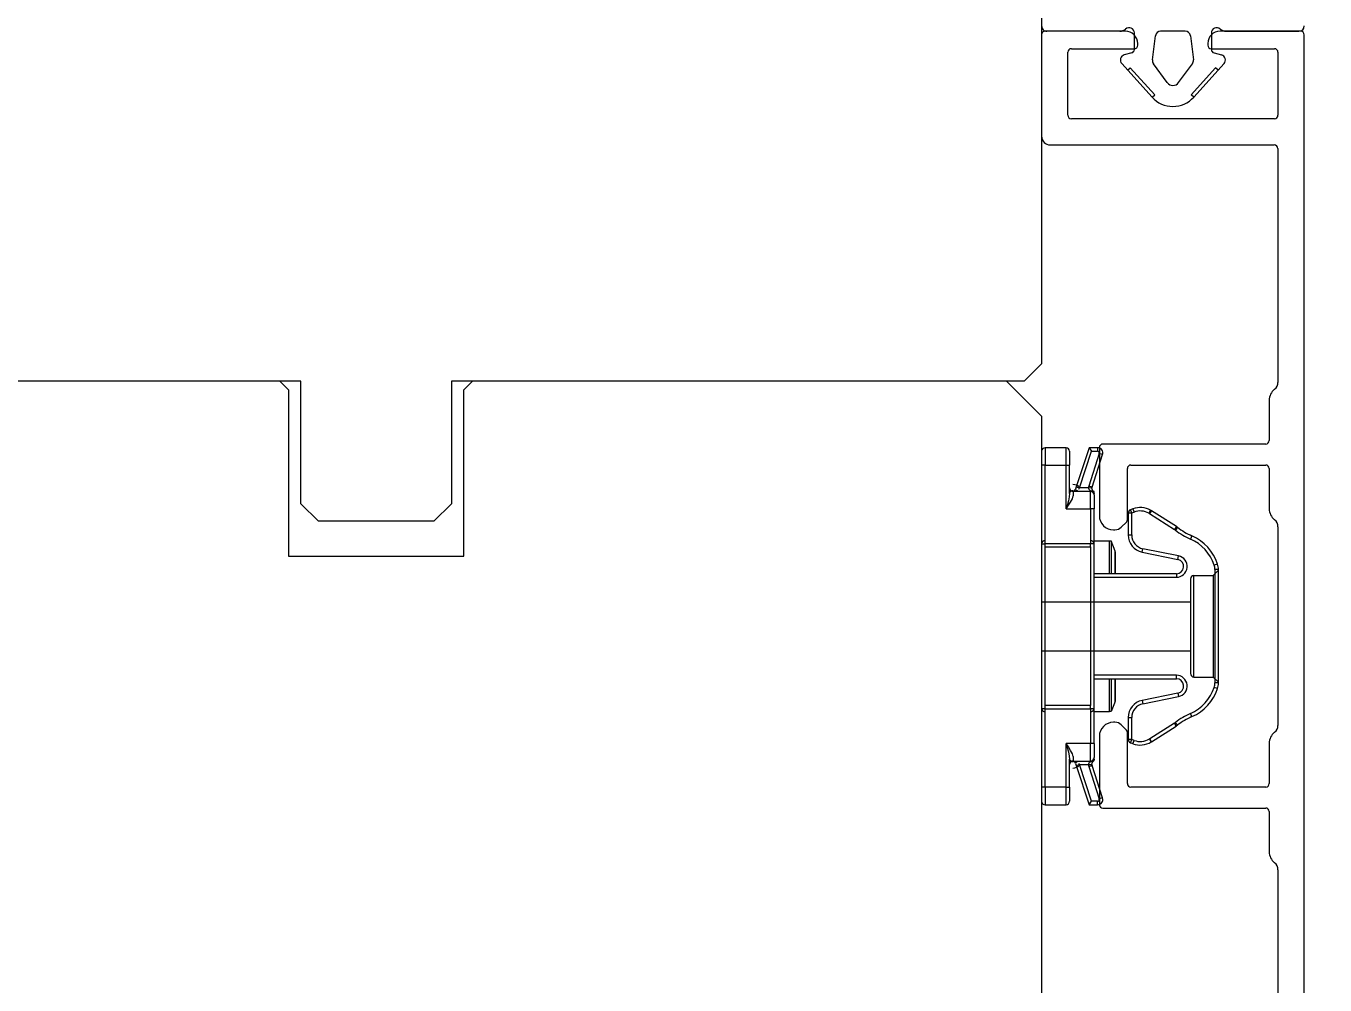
# Model space of a CAD drawing. Header units: centimetres. Extents: x 0.3 to 84.3, y 0.3 to 59.7.
# Drawn here: x 39.156 to 39.3044, y 16.3267 to 16.4363 of the extents above; entities that cross this region are included whole.
import ezdxf

# ---------------------------------------------------------------- set-up
doc = ezdxf.new("R2010")
doc.units = ezdxf.units.CM
doc.linetypes.add('AUSGEZOGEN', pattern=[0])
doc.linetypes.add('PUNKT', pattern=[6.35, 0, -6.35])
doc.layers.add('Fenster', color=7, linetype='AUSGEZOGEN', lineweight=35)
doc.layers.add('Wand Beton bewehrt', color=7, linetype='AUSGEZOGEN', lineweight=35)

msp = doc.modelspace()

# ---------------------------------------------------------------- linework, layer by layer
at = {"layer": 'Fenster', "color": 7, "linetype": 'AUSGEZOGEN', "lineweight": 25}
for p, q in [((39.27199861954462, 16.50973687269771), (39.27199881435789, 16.39773687520129)), ((39.28158104442785, 16.43573685447168), (39.27239874824764, 16.43573683842265)), ((39.28094044781409, 16.43573688558682), (39.27259874820491, 16.43573687107719)), ((39.28259875194362, 16.4336438193132), (39.28259874864935, 16.43553688847565)), ((39.28839874816769, 16.4357368985598), (39.28559874824018, 16.43573689368941)), ((39.29139874845424, 16.43553690378249), (39.29139875174707, 16.43364383461999)), ((39.30159874824556, 16.43573688933652), (39.29238104419827, 16.43573687330377)), ((39.29305704859376, 16.43573690666245), (39.30139874820453, 16.43573692117206)), ((39.27199874895569, 16.43533683773581), (39.27199876913198, 16.42373683811984)), ((39.28298104719139, 16.4341368569892), (39.2829810468435, 16.43433685693817)), ((39.28466437218884, 16.43245026858103), (39.28500322147893, 16.43521001427139)), ((39.28899427676181, 16.43521002121348), (39.2893331356527, 16.43245027670069)), ((39.29098104666464, 16.43433687089996), (39.2909810470125, 16.43413687090442)), ((39.30199908428952, 16.24253689405577), (39.30199874893234, 16.4353368900413)), ((39.27499876489201, 16.42613684328422), (39.27499875236776, 16.43333684312247)), ((39.27539875166303, 16.43373684380931), (39.2825810478961, 16.43373685630231)), ((39.28230228024047, 16.43325744847562), (39.28144346161483, 16.43302732711737)), ((39.2913810476993, 16.43373687160907), (39.2985987517244, 16.43373688416073)), ((39.29169522479446, 16.43325746481378), (39.29255404422063, 16.43302734644317)), ((39.29899875241119, 16.43333688486542), (39.29899876493453, 16.42613688502633)), ((39.28115290847597, 16.43204624766986), (39.28462091455458, 16.42819543365972)), ((39.28182211553397, 16.43130317171899), (39.28211934591434, 16.43157085454218)), ((39.28211934591434, 16.43157085454218), (39.28491814493496, 16.42846311648296)), ((39.28635287222611, 16.42986484533872), (39.28477548596516, 16.43202310983257)), ((39.28764464461113, 16.42986484758576), (39.28922202336244, 16.43202311756573)), ((39.29187816498793, 16.43157087151672), (39.28907937677856, 16.42846312372094)), ((39.29284460077248, 16.43204626800644), (39.28937660809014, 16.42819544193176)), ((39.29217539629951, 16.43130318972749), (39.29187816498793, 16.43157087151672)), ((39.28462091455458, 16.42819543365972), (39.28491814493496, 16.42846311648296)), ((39.28937660809014, 16.42819544193176), (39.28907937677856, 16.42846312372094)), ((39.29859876563921, 16.42573688433954), (39.27539876557883, 16.42573684398895)), ((39.27299877084899, 16.42273683988156), (39.29858106692782, 16.42273688437831)), ((39.2989810676146, 16.42233688508272), (39.2989988180093, 16.39561150881482)), ((39.27199881435789, 16.39773687520129), (39.26999881788143, 16.39573687176717)), ((39.1873988197278, 16.39573672809238), (39.13799882083205, 16.39573664216582)), ((39.18499881978145, 16.39573672391421), (39.18599882149849, 16.39473672565787)), ((39.18739884407944, 16.38173672840535), (39.1873988197278, 16.39573672809238)), ((39.26999881788143, 16.39573687176717), (39.20459881934332, 16.39573675801011)), ((39.20459881934332, 16.39573675801011), (39.20459884369498, 16.3817367583231)), ((39.20599882105142, 16.39473676046764), (39.20699881928969, 16.39573676218469)), ((39.26799881792508, 16.39573686828835), (39.27199882479328, 16.39173687533539)), ((39.18599882149849, 16.39473672565787), (39.18599885454717, 16.37573672610429)), ((39.20599885410011, 16.37573676089237), (39.20599882105142, 16.39473676046764)), ((39.29799882160591, 16.39356211696332), (39.29799882962856, 16.38896211706615)), ((39.27199882479328, 16.39173687533539), (39.27199905091585, 16.26173687828732)), ((39.2747988310885, 16.38813689450208), (39.27239883114214, 16.38813689033864)), ((39.27239883114214, 16.38813689033864), (39.27239883461164, 16.38613689038334)), ((39.27479883455799, 16.38613689454678), (39.2747988310885, 16.38813689450208)), ((39.27742488954997, 16.3881368990576), (39.27596915455912, 16.38366060389576)), ((39.27839883100801, 16.38813690074717), (39.27742488954997, 16.3881368990576)), ((39.27742488954997, 16.3881368990576), (39.27771542655428, 16.38773689957057)), ((39.27839883100801, 16.38813690074717), (39.27839883170192, 16.38773690075609)), ((39.27859882321368, 16.3881620833296), (39.27859883677409, 16.38036208354747)), ((39.29759883033512, 16.38856211637754), (39.2789988225088, 16.38856208401599)), ((39.27519883177345, 16.38773689520495), (39.27519883454906, 16.38613689524064)), ((39.27634954471384, 16.38353689729497), (39.27771542655428, 16.38773689957057)), ((39.27858902712622, 16.38747504746021), (39.27738026590674, 16.3837581813873)), ((39.27771542655428, 16.38773689957057), (39.27839883170192, 16.38773690075609)), ((39.27776065606142, 16.3836344747866), (39.27896941728088, 16.38735134085951)), ((39.27896941728088, 16.38735134085951), (39.27858902712622, 16.38747504746021)), ((39.27239883461164, 16.38613689038334), (39.27199883462058, 16.38613688968945)), ((39.27239883461164, 16.38613689038334), (39.27479883455799, 16.38613689454678)), ((39.27239885018387, 16.37716025143505), (39.27239883461164, 16.38613689038334)), ((39.27479884323175, 16.38113689465854), (39.27479883455799, 16.38613689454678)), ((39.27479883455799, 16.38613689454678), (39.27519883454906, 16.38613689524064)), ((39.27519884011959, 16.3829257496945), (39.27519883454906, 16.38613689524064)), ((39.28179883745599, 16.37992777453337), (39.28179882732557, 16.38576208897794)), ((39.28219882662275, 16.38616208966296), (39.29759883450969, 16.38616211640506)), ((39.29799883519465, 16.38576211710793), (39.29799884317452, 16.38116211721077)), ((39.27596915455912, 16.38366060389576), (39.27588869289028, 16.38341318923495)), ((39.27596915455912, 16.38366060389576), (39.27634954471384, 16.38353689729497)), ((39.27776065606142, 16.3836344747866), (39.27738026590674, 16.3837581813873)), ((39.2751563601765, 16.38252369003262), (39.2750587506204, 16.38207725745387)), ((39.27519884011959, 16.3829257496945), (39.2751563601765, 16.38252369003262)), ((39.27531865991223, 16.38192053084736), (39.27551387992796, 16.38229255819388)), ((39.27551387992796, 16.38229255819388), (39.27559884062784, 16.38262760799803)), ((39.27759883969965, 16.38313689947113), (39.27559883974436, 16.38313689600159)), ((39.27559883974436, 16.38313689600159), (39.27559884062784, 16.38262760799803)), ((39.27626908283036, 16.38341318989479), (39.27634954471384, 16.38353689729497)), ((39.27734147311055, 16.38353689901574), (39.27634954471384, 16.38353689729497)), ((39.27774125966332, 16.3835238336008), (39.27734147311055, 16.38353689901574)), ((39.27734147311055, 16.38353689901574), (39.27734519872147, 16.38348313076285)), ((39.27734519872147, 16.38348313076285), (39.27737954831758, 16.38340123542794)), ((39.27737954831758, 16.38340123542794), (39.27746064754555, 16.38331344231415)), ((39.27746064754555, 16.38331344231415), (39.27759883953863, 16.38322971970156)), ((39.27759883953863, 16.38322971970156), (39.27759883969965, 16.38313689947113)), ((39.27759884316916, 16.38113689951583), (39.27759883969965, 16.38313689947113)), ((39.27760087661437, 16.38323009360543), (39.27770679396298, 16.3832396330924)), ((39.27770679396298, 16.3832396330924), (39.27779374917419, 16.38323127883159)), ((39.27774312251542, 16.38347006534469), (39.27774125966332, 16.3835238336008)), ((39.27776029738451, 16.38338816997998), (39.27774312251542, 16.38347006534469)), ((39.27780084707464, 16.38330037679585), (39.27776029738451, 16.38338816997998)), ((39.27779374917419, 16.38323127883159), (39.27788997669828, 16.38319683805868)), ((39.27786994314383, 16.38321665406338), (39.27780084707464, 16.38330037679585)), ((39.27788997669828, 16.38319683805868), (39.27795454205386, 16.38310550467141)), ((39.27795454205386, 16.38310550467141), (39.27798725763486, 16.38301810033718)), ((39.27798725763486, 16.38301810033718), (39.27799882944774, 16.38292545400214)), ((39.27799884038461, 16.382736900174), (39.27799884006257, 16.38292254063481)), ((39.27799884038461, 16.382736900174), (39.27799884316021, 16.38113690020978)), ((39.18939884751356, 16.37973673192883), (39.18739884407944, 16.38173672840535)), ((39.20459884369498, 16.3817367583231), (39.20259884721849, 16.37973675488898)), ((39.27494546069973, 16.38165086363851), (39.27479884323175, 16.38113689465854)), ((39.27479884323175, 16.38113689465854), (39.27509207920792, 16.38156520243856)), ((39.27479884323175, 16.38113689465854), (39.27759884316916, 16.38113689951583)), ((39.2750587506204, 16.38207725745387), (39.27494546069973, 16.38165086363851)), ((39.27509207920792, 16.38156520243856), (39.27531865991223, 16.38192053084736)), ((39.27799884316021, 16.38113690020978), (39.27759884316916, 16.38113689951583)), ((39.27759884316916, 16.38113689951583), (39.27759885006764, 16.37716026045578)), ((39.27799885005869, 16.37716026114968), (39.27799884316021, 16.38113690020978)), ((39.28189884971118, 16.38067967177945), (39.28189885407016, 16.37816693721066)), ((39.28189884971118, 16.38067967177945), (39.28229884970226, 16.38067967247339)), ((39.28241942680168, 16.38115129391749), (39.28215940400987, 16.38105457898405)), ((39.28229884970226, 16.38067967247339), (39.28215940400987, 16.38105457898405)), ((39.28229884970226, 16.38067967247339), (39.28255887249404, 16.38077638740683)), ((39.28229885406122, 16.37816693790456), (39.28229884970226, 16.38067967247339)), ((39.28241942680168, 16.38115129391749), (39.28255887249404, 16.38077638740683)), ((39.28242976852613, 16.38115517304141), (39.28257128256335, 16.38078104235552)), ((39.28445587209768, 16.38100194939548), (39.28425970220636, 16.38065335598395)), ((39.28454961890749, 16.38094576705576), (39.28433469965419, 16.38060841011225)), ((39.28433469965419, 16.38060841011225), (39.28717657885127, 16.3787979403217)), ((39.28739149810458, 16.37913529726539), (39.28454961890749, 16.38094576705576)), ((39.20259884721849, 16.37973675488898), (39.18939884751356, 16.37973673192883)), ((39.28109173220464, 16.37905498112005), (39.28168168066166, 16.3796449316239)), ((39.28739149810458, 16.37913529726539), (39.28717657885127, 16.3787979403217)), ((39.28019883951394, 16.37876208635885), (39.28038462594738, 16.37876208668117)), ((39.28189885407016, 16.37816693721066), (39.28229885406122, 16.37816693790456)), ((39.2875249658796, 16.37904243258686), (39.28728335307128, 16.37872364857899)), ((39.28917553198417, 16.37806610837751), (39.2890125175618, 16.37770083274058)), ((39.29899884670733, 16.37911272883817), (39.29899888609763, 16.35641150965198)), ((39.27199885019282, 16.37716025074115), (39.27239885018387, 16.37716025143505)), ((39.27759885006764, 16.37716026045578), (39.27239885018387, 16.37716025143505)), ((39.27239885081261, 16.37679781393577), (39.27239885018387, 16.37716025143505)), ((39.27239885081261, 16.37679781393577), (39.27759885069639, 16.3767978229565)), ((39.27239888224955, 16.35867593897261), (39.27239885081261, 16.37679781393577)), ((39.27799885005869, 16.37716026114968), (39.27759885006764, 16.37716026045578)), ((39.27759885069639, 16.3767978229565), (39.27759885006764, 16.37716026045578)), ((39.27759885069639, 16.3767978229565), (39.27759888213334, 16.35867594799334)), ((39.27799884949206, 16.37748690029134), (39.27974924961733, 16.37748690332787)), ((39.27799888275312, 16.35831351118795), (39.27799885005869, 16.37716026114968)), ((39.2797492561227, 16.37373687473073), (39.27974924961733, 16.37748690332787)), ((39.27978590751502, 16.37748690339145), (39.27983886104252, 16.37748690348326)), ((39.27983886104252, 16.37748690348326), (39.27989216375556, 16.37748690357576)), ((39.27989216375556, 16.37748690357576), (39.27991997742011, 16.37748690362401)), ((39.27993718813727, 16.37748690365389), (39.27993719464264, 16.37373687505675)), ((39.2799371881373, 16.37748690365389), (39.27996208516708, 16.37748690369709)), ((39.28038678998706, 16.37632004309244), (39.27996208516708, 16.37748690369709)), ((39.2803867944682, 16.37373687583668), (39.28038678998706, 16.37632004309244)), ((39.28039885158131, 16.3762516390862), (39.28039885594379, 16.37373687585764)), ((39.28350012156537, 16.37620709062299), (39.28357986805741, 16.3765990606345)), ((39.28350012156537, 16.37620709062299), (39.2875643283184, 16.37538022575604)), ((39.28764407481041, 16.37577219576747), (39.28357986805741, 16.3765990606345)), ((39.18599885454717, 16.37573672610429), (39.20599885410011, 16.37573676089237)), ((39.2875643283184, 16.37538022575604), (39.28764407481041, 16.37577219576747)), ((39.29209533584547, 16.37484967390078), (39.29171603965558, 16.37472265266956)), ((39.28739885578731, 16.37373688800085), (39.27799885599745, 16.3737368716942)), ((39.27799885669134, 16.37333687170313), (39.28739885648121, 16.37333688800982)), ((39.28739885578731, 16.37373688800085), (39.28739885648121, 16.37333688800982)), ((39.28939885608959, 16.37353687281752), (39.29159885604042, 16.373536876634)), ((39.28939887621273, 16.36193687307683), (39.28939885608959, 16.37353687281752)), ((39.29159885604042, 16.373536876634), (39.29219885498616, 16.37413687766144)), ((39.29159885604042, 16.373536876634), (39.29159887616353, 16.36193687689329)), ((39.29219885485136, 16.374214571214), (39.2917988548603, 16.37421457052005)), ((39.2917988548603, 16.37421457052005), (39.29179887733466, 16.36125920002201)), ((39.29219887732572, 16.36125920071595), (39.29219885485136, 16.374214571214)), ((39.28899885679245, 16.37313687213255), (39.28899887552777, 16.36233687237396)), ((39.27199886168279, 16.37053684269991), (39.28899886130278, 16.37053687219068)), ((39.2719988713974, 16.3649368428251), (39.28899887101741, 16.36493687231582)), ((39.28739887591039, 16.36213691694111), (39.27799887612051, 16.36213690063446)), ((39.2779988768144, 16.36173690064339), (39.28739887660428, 16.36173691695008)), ((39.27974928344499, 16.35798690376373), (39.27974927693968, 16.36173690367992)), ((39.27993721545963, 16.36173690400592), (39.27993722196496, 16.35798690408974)), ((39.2803868197663, 16.35915376621106), (39.28038681528518, 16.36173690478591)), ((39.28039887676074, 16.36173690480683), (39.28039888112321, 16.35922217025914)), ((39.28739887660428, 16.36173691695008), (39.28739887591039, 16.36213691694111)), ((39.28939887621273, 16.36193687307683), (39.29159887616353, 16.36193687689329)), ((39.29159887616353, 16.36193687689329), (39.29219887719096, 16.36133687794755)), ((39.28756454666641, 16.36009167474186), (39.28350015095614, 16.35926475674624)), ((39.28756454666641, 16.36009167474186), (39.28764429451837, 16.3596997050071)), ((39.29209534901807, 16.36062406331498), (39.29171605468855, 16.36075109010131)), ((39.29219887732572, 16.36125920071595), (39.29179887733466, 16.36125920002201)), ((39.27759888213334, 16.35867594799334), (39.27239888224955, 16.35867593897261)), ((39.27239888287832, 16.35831350147333), (39.27239888224955, 16.35867593897261)), ((39.27759888276208, 16.35831351049406), (39.27759888213334, 16.35867594799334)), ((39.2803868197663, 16.35915376621106), (39.27996211899473, 16.35798690413294)), ((39.28350015095614, 16.35926475674624), (39.28357989880811, 16.35887278701148)), ((39.28357989880811, 16.35887278701148), (39.28764429451837, 16.3596997050071)), ((39.27239888287832, 16.35831350147333), (39.27199888288725, 16.35831350077943)), ((39.27239888287832, 16.35831350147333), (39.27759888276208, 16.35831351049406)), ((39.2723988984505, 16.34933689120594), (39.27239888287832, 16.35831350147333)), ((39.27799888275312, 16.35831351118795), (39.27759888276208, 16.35831351049406)), ((39.27759888276208, 16.35831351049406), (39.27759888966051, 16.35433690011492)), ((39.27799888965157, 16.35433690080881), (39.27799888275312, 16.35831351118795)), ((39.27799888331973, 16.35798690072721), (39.27974928344499, 16.35798690376373)), ((39.27983889487018, 16.35798690391921), (39.27978594134269, 16.35798690382735)), ((39.27989219758322, 16.35798690401162), (39.27983889487018, 16.35798690391921)), ((39.27992001124776, 16.35798690405987), (39.27989219758322, 16.35798690401162)), ((39.27996211899473, 16.35798690413294), (39.27993722196496, 16.35798690408974)), ((39.28189889026062, 16.35730490460297), (39.28189889461618, 16.35479413040735)), ((39.28189889026062, 16.35730490460297), (39.28229889025167, 16.35730490529695)), ((39.28229889460724, 16.35479413110125), (39.28229889025167, 16.35730490529695)), ((39.28917557972687, 16.35740770805083), (39.28901256460409, 16.35777298337517)), ((39.28038466421425, 16.35676208705368), (39.28019887778081, 16.35676208672967)), ((39.2816817219998, 16.35587924662314), (39.28109177149046, 16.35646919507463)), ((39.28179888994413, 16.3497620896766), (39.28179887977808, 16.3555964041212)), ((39.28717149934071, 16.3566719823918), (39.28434599732029, 16.35487193219183)), ((39.28456091774406, 16.35453457599388), (39.28738641976449, 16.35633462619381)), ((39.28738641976449, 16.35633462619381), (39.28717149934071, 16.3566719823918)), ((39.28752087142631, 16.35642823777117), (39.28727906067019, 16.35674687165365)), ((39.27759888966051, 16.35433690011492), (39.27479888972312, 16.35433689525762)), ((39.27479889839685, 16.34933689536938), (39.27479888972312, 16.35433689525762)), ((39.2750699446098, 16.35394170836157), (39.27479888972312, 16.35433689525762)), ((39.27479888972312, 16.35433689525762), (39.27493441764634, 16.35386267065319)), ((39.27531854303157, 16.35355353867207), (39.2750699446098, 16.35394170836157)), ((39.27799888965157, 16.35433690080881), (39.27759888966051, 16.35433690011492)), ((39.27759889313002, 16.35233690015962), (39.27759888966051, 16.35433690011492)), ((39.27799888965157, 16.35433690080881), (39.27799889242718, 16.35273690084455)), ((39.27859888060707, 16.35516208397489), (39.27859889418139, 16.34736208419272)), ((39.28229889460724, 16.35479413110125), (39.28189889461618, 16.35479413040735)), ((39.28215939494532, 16.35441924466886), (39.28229889460724, 16.35479413110125)), ((39.28215939494532, 16.35441924466886), (39.28241959106361, 16.35432242262514)), ((39.28255909072553, 16.35469730905752), (39.28229889460724, 16.35479413110125)), ((39.28241959106361, 16.35432242262514), (39.28255909072553, 16.35469730905752)), ((39.28242972855497, 16.35431861907278), (39.28257125571514, 16.35469274479465)), ((39.28452343617064, 16.35451127488168), (39.28431601206157, 16.35485329130206)), ((39.28456091774406, 16.35453457599388), (39.28434599732029, 16.35487193219183)), ((39.29799888979054, 16.35436211780057), (39.29799889781321, 16.34976211790341)), ((39.27493441764634, 16.35386267065319), (39.27505871732859, 16.35339686672397)), ((39.27505871732859, 16.35339686672397), (39.27516454247946, 16.3529027071716)), ((39.27516454247946, 16.3529027071716), (39.27519889281738, 16.35254804160951)), ((39.27519889838792, 16.34933689606328), (39.27519889281738, 16.35254804160951)), ((39.27553019233321, 16.35314173925931), (39.27531854303157, 16.35355353867207)), ((39.27559889229124, 16.35284618469373), (39.27553019233321, 16.35314173925931)), ((39.27559889229124, 16.35284618469373), (39.27559889317472, 16.35233689669013)), ((39.27799388528862, 16.35248816536587), (39.27795861295729, 16.35237632721378)), ((39.27799888214449, 16.35254834701641), (39.27799388528862, 16.35248816536587)), ((39.27799889274922, 16.35255126038374), (39.27799889242718, 16.35273690084455)), ((39.27559889317472, 16.35233689669013), (39.27759889313002, 16.35233690015962)), ((39.27588874727925, 16.35206060446249), (39.27596920980648, 16.35181319008084)), ((39.27596920980648, 16.35181319008084), (39.27634959953198, 16.35193689800135)), ((39.27596920980648, 16.35181319008084), (39.27742496032787, 16.34733689996965)), ((39.27634959953198, 16.35193689800135), (39.27626913721932, 16.35206060512242)), ((39.27634959953198, 16.35193689800135), (39.27734152792871, 16.35193689972211)), ((39.27771549594436, 16.34773690046468), (39.27634959953198, 16.35193689800135)), ((39.27734525762975, 16.3519906888881), (39.27734152792871, 16.35193689972211)), ((39.27734152792871, 16.35193689972211), (39.27774131443618, 16.35194996652409)), ((39.27737963789761, 16.35207261813934), (39.27734525762975, 16.3519906888881)), ((39.27745286273068, 16.35215388303464), (39.27737963789761, 16.35207261813934)), ((39.27738032149263, 16.35171561748511), (39.27776071121813, 16.35183932540563)), ((39.27738032149263, 16.35171561748511), (39.27858909560779, 16.34799875560602)), ((39.27753685396623, 16.35221211406848), (39.27745286273068, 16.35215388303464)), ((39.27759889329104, 16.35224407992919), (39.27753685396623, 16.35221211406848)), ((39.27759889313002, 16.35233690015962), (39.27759889329104, 16.35224407992919)), ((39.27770685014774, 16.35223416692507), (39.27760093046566, 16.35224370601468)), ((39.27779380331742, 16.35224252155158), (39.27770685014774, 16.35223416692507)), ((39.27774131443618, 16.35194996652409), (39.27774317924001, 16.35200375568684)), ((39.27774317924001, 16.35200375568684), (39.27776036930288, 16.35208568490825)), ((39.27776036930288, 16.35208568490825), (39.27779698164893, 16.35216694974006)), ((39.27896948533328, 16.34812246352649), (39.27776071121813, 16.35183932540563)), ((39.27789003033659, 16.35227696258217), (39.27779380331742, 16.35224252155158)), ((39.27779698164893, 16.35216694974006), (39.2778389772162, 16.35222518070105)), ((39.2778389772162, 16.35222518070105), (39.2778699968507, 16.35225714650779)), ((39.27786999685088, 16.35225714650797), (39.27789003033659, 16.35227696258217)), ((39.27795861295729, 16.35237632721378), (39.27789003033659, 16.35227696258221)), ((39.2723988984505, 16.34933689120594), (39.27199889845944, 16.34933689051205)), ((39.27479889839685, 16.34933689536938), (39.2723988984505, 16.34933689120594)), ((39.2723988984505, 16.34933689120594), (39.27239890192001, 16.34733689125065)), ((39.27479889839685, 16.34933689536938), (39.27519889838792, 16.34933689606328)), ((39.27479890186638, 16.34733689541408), (39.27479889839685, 16.34933689536938)), ((39.27519889838792, 16.34933689606328), (39.27519890116353, 16.34773689609902)), ((39.27896948533328, 16.34812246352649), (39.27858909560779, 16.34799875560602)), ((39.29759889851978, 16.34936211721469), (39.28219889063281, 16.34936209038319)), ((39.27239890192001, 16.34733689125065), (39.27479890186638, 16.34733689541408)), ((39.27742496032787, 16.34733689996965), (39.27771549594436, 16.34773690046468)), ((39.27742496032787, 16.34733689996965), (39.27839890178591, 16.34733690165918)), ((39.27839890109199, 16.34773690165025), (39.27771549594436, 16.34773690046468)), ((39.27839890178591, 16.34733690165918), (39.27839890109199, 16.34773690165025)), ((39.27899889486803, 16.34696208489795), (39.29759890269435, 16.34696211724231)), ((39.2979989033793, 16.34656211794514), (39.29799891135917, 16.34196211804797)), ((39.298998914892, 16.33991272967533), (39.29899904208845, 16.26678627858933))]:
    msp.add_line(p, q, dxfattribs=at)
for centre, radius, start, end in [((39.27259874716124, 16.43633687106375), 0.000599999986588955, 180.0000996577323, 270.0000996607748), ((39.27239874894676, 16.43533683843156), 0.0003999999910553016, 90.00010014218361, 180.0000996577323), ((39.28094044607468, 16.43673688556445), 0.000999999977648258, 270.0000996607748, 311.4097217707561), ((39.28158104687478, 16.43433685450286), 0.001399999968716293, 9.966504635886799e-05, 90.0001001426198), ((39.28199874866277, 16.43553688743208), 0.000599999986588955, 9.9657732298288e-05, 131.4097217699988), ((39.28559874928382, 16.43513689370288), 0.000599999986588955, 90.00009966077484, 173.0000996606447), ((39.28839874921132, 16.43513689857313), 0.000599999986588955, 7.000099660382253, 90.00009966077484), ((39.29238104663333, 16.43433687333503), 0.001399999968705379, 90.00009965699454, 180.000099654075), ((39.29199874844084, 16.43553690482608), 0.000599999986588955, 48.59047755082827, 180.0000996577323), ((39.29305704685434, 16.43673690664004), 0.000999999977648258, 228.590477550535, 270.0000996603677), ((39.30139874716089, 16.43633692115863), 0.000599999986588955, 270.0000996607748, 9.9657732298288e-05), ((39.30159874894132, 16.43533688934544), 0.0003999999910534824, 9.9657732298288e-05, 90.0000996577215), ((39.28258104720035, 16.43413685629338), 0.0003999999910571205, 270.0000996628104, 9.966504635886799e-05), ((39.29138104700354, 16.43413687160013), 0.0003999999910607585, 180.0000996577323, 270.0000996587393), ((39.27539875235879, 16.43333684381822), 0.000399999991059849, 90.00009966382817, 180.0000996650464), ((39.28159875404654, 16.4324477719047), 0.000599999986588955, 105.0000996611846, 222.0058957774784), ((39.28219875195268, 16.43364381861742), 0.0003999999910593033, 285.0000996604414, 9.9657732298288e-05), ((39.29179875173813, 16.43364383531575), 0.0003999999910593033, 180.0000996577323, 255.0000996601778), ((39.29239875380511, 16.43244779069022), 0.000599999986588955, 317.9943035437487, 75.00009966074546), ((39.29859875242013, 16.43333688416964), 0.0003999999910607585, 9.9657732298288e-05, 90.0000996577215), ((39.28525989999371, 16.43237714801242), 0.000599999986588955, 173.0000996606447, 216.1615248749387), ((39.28873760810222, 16.43237715406039), 0.000599999986588955, 323.8386744556124, 7.000099660719069), ((39.2869987575975, 16.43033689624525), 0.000799999982118607, 216.1615248749755, 323.8386744556124), ((39.2869987575975, 16.43033689624525), 0.003199999928474426, 222.0058957771979, 317.9943035437393), ((39.27539876488306, 16.42613684397997), 0.0003999999910607585, 180.0000996650464, 270.0000996577215), ((39.29859876494348, 16.42613688433056), 0.0003999999910607585, 270.0000996567038, 9.9657732298288e-05), ((39.27299876910966, 16.42373683985915), 0.0009999999776518962, 180.0000996577323, 270.0000996571109), ((39.29858106762356, 16.42233688438722), 0.0003999999910589395, 9.962481238068118e-05, 90.00009965670372), ((39.29799881803165, 16.39561150707072), 0.0009999999776489404, 307.9799723717526, 9.99279960037514e-05), ((39.29959882157011, 16.39356211975386), 0.001599999964234592, 127.9799723720608, 180.000099927996), ((39.27239883183603, 16.3877368903476), 0.0003999999910593043, 90.00009939309936, 180.0000996577323), ((39.27479883178238, 16.38773689451094), 0.000399999991059303, 9.9657732298288e-05, 90.00009939411713), ((39.27839883204888, 16.38753690076059), 0.0005999999865889515, 341.9849675288232, 90.00009939343862), ((39.27899882320474, 16.3881620840249), 0.0003999999910625775, 90.00009968621927, 180.0000995918816), ((39.29759882963751, 16.38896211636856), 0.0003999999910534824, 270.0000999264147, 9.99279960037514e-05), ((39.27839883204888, 16.38753690076059), 0.0001999999955296563, 341.9849675294528, 90.00009939208158), ((39.28219882731665, 16.38576208967188), 0.0003999999910607585, 90.00009939309936, 180.0000993904007), ((39.2975988352036, 16.38576211641402), 0.0003999999910534824, 9.939406766616797e-05, 90.00009939411713), ((39.27814104621612, 16.3835107681858), 0.0007999999821184566, 161.9849675285812, 178.1281841809571), ((39.27814104621612, 16.3835107681858), 0.0003999999910594159, 161.9849675288232, 178.1281841807028), ((39.27559883905045, 16.38353689599265), 0.0003999999910592948, 180.0000996577323, 270.0000993930993), ((39.27550830273558, 16.38353689583559), 0.0003999999910595404, 276.4982069202326, 341.9849675288232), ((39.27759884039356, 16.38273689948004), 0.0003999999910593037, 9.9657732298288e-05, 90.00009939309936), ((39.28229884970224, 16.38067967247333), 0.000399999991059303, 110.4025791681713, 180.0000996577323), ((39.28172219833985, 16.38302582647074), 0.001999999955350348, 290.4025791681626, 290.7190043924658), ((39.2832788527496, 16.37891038892616), 0.002399999946355824, 60.63149771935772, 110.7190043924819), ((39.2817221983401, 16.3830258264701), 0.00239999994573319, 290.4025791680215, 290.7190043925145), ((39.2832788527496, 16.37891038892616), 0.001999999955296553, 60.63149771948891, 110.7190043925891), ((39.28347502264096, 16.3792589823377), 0.001599999964238309, 57.50009939401477, 60.63149771930458), ((39.28347502264095, 16.3792589823377), 0.001999999955301924, 57.50009939395436, 60.63149771936143), ((39.29959884313875, 16.38116211998635), 0.001599999964235303, 180.0000993904007, 232.0202269488031), ((39.28019883673832, 16.38036208632306), 0.001599999964235758, 180.0000993904007, 270.0000993938627), ((39.28139883746468, 16.37992777383952), 0.0003999999912807131, 315.0000993932044, 9.939406766616797e-05), ((39.28631690183806, 16.37744851254724), 0.001999999955300754, 52.84078007905264, 57.50009939372801), ((39.2979988467297, 16.37911272710339), 0.0009999999776487173, 9.939406766616797e-05, 52.02022694929619), ((39.28038462421259, 16.37976208665881), 0.0009999999776555341, 270.0000993945242, 315.0000993939242), ((39.28389885402547, 16.37816694068015), 0.001999999955296528, 180.0000996577323, 258.5000993939112), ((39.28389885402547, 16.37816694068015), 0.001599999964237213, 180.0000996577323, 258.5000993938817), ((39.28631690183806, 16.37744851254724), 0.001599999964240432, 52.84078007887504, 57.50009939380018), ((39.29259883485406, 16.38573689675335), 0.00879999980330493, 232.840780079135, 245.9498520444328), ((39.29259883485406, 16.38573689675335), 0.008399999812245445, 232.8407800791584, 245.9498520443997), ((39.28697483728211, 16.37313488727872), 0.004999999888241292, 18.51501022200614, 65.94985204444178), ((39.28697483728211, 16.37313488727872), 0.005399999879300608, 18.51501022203284, 65.94985204442372), ((39.28019885158577, 16.37625163873922), 0.0001999999955296517, 9.9657732298288e-05, 20.00009939383481), ((39.28739885434748, 16.37456688798233), 0.00122999997250736, 270.0000993936703, 78.50009939391704), ((39.28739885434748, 16.37456688798233), 0.000829999981448055, 270.0000993939454, 78.50009939381391), ((39.29019885489608, 16.3742145677445), 0.001599999964237221, 9.9657732298288e-05, 18.51501022192397), ((39.29019885489608, 16.3742145677445), 0.001999999955296207, 9.966504635886799e-05, 18.51501022201251), ((39.28939885678349, 16.37313687282644), 0.0003999999910593034, 90.00009939411713, 180.0000996577323), ((39.28739887804579, 16.36090595479686), 0.001230962144203016, 281.5000993939698, 90.00009939370061), ((39.28739887804579, 16.36090595479686), 0.0008309621531437148, 281.5000993943971, 90.00009939399004), ((39.28939887551881, 16.36233687306784), 0.0003999999910593034, 180.0000996577323, 270.0000993941171), ((39.28697487556943, 16.36233892492982), 0.004999999888241301, 294.0502578174001, 341.4841506444504), ((39.28697487556943, 16.36233892492982), 0.005399999879300607, 294.0502578173961, 341.4841506444768), ((39.29019887737041, 16.3612591972464), 0.001599999964237283, 341.4841506444023, 9.9657732298288e-05), ((39.29019887737041, 16.3612591972464), 0.001999999955296809, 341.4841506444828, 9.966504635886799e-05), ((39.28019888112769, 16.3592221699122), 0.0001999999955296517, 340.0000993943935, 9.9657732298288e-05), ((39.28389889021592, 16.35730490807249), 0.0019999999552967, 101.5000993939205, 180.0000996650464), ((39.28389889021592, 16.35730490807249), 0.001599999964237399, 101.5000993938554, 180.0000996577323), ((39.29259889730506, 16.34973692623898), 0.00879999980330475, 114.0502578173558, 127.194805914565), ((39.29259889730506, 16.34973692623898), 0.008399999812245344, 114.0502578173563, 127.1948059145692), ((39.28019888057129, 16.35516208676544), 0.001599999964235758, 90.00009992692367, 180.000099927996), ((39.2803846659583, 16.35576208707597), 0.000999999977655421, 45.00009992706122, 90.00009992661833), ((39.28139887978678, 16.35559640342353), 0.0003999999912818794, 9.99279960037514e-05, 45.00009992828461), ((39.28631181764565, 16.3580214071836), 0.001599999964234915, 302.5000993939462, 307.1948059146813), ((39.28631181764565, 16.3580214071836), 0.001999999955298317, 302.5000993940651, 307.1948059147414), ((39.29959888975478, 16.35436212059102), 0.001599999964234592, 127.9799723722614, 180.000099927996), ((39.29799888616814, 16.35641150780915), 0.0009999999294884737, 307.9799780263287, 0.0001055818067241993), ((39.28229889460727, 16.35479413110114), 0.0003999999910593047, 180.0000996577323, 249.5891726124197), ((39.2817220927538, 16.35244799046299), 0.00199999995566532, 69.2789858962907, 69.58917261189191), ((39.28327889151615, 16.35656337340401), 0.002399999946355815, 249.2789858963379, 301.235727673607), ((39.28172209275392, 16.35244799046322), 0.002399999946458374, 69.27898589619616, 69.58917261197608), ((39.28327889151615, 16.35656337340401), 0.001999999955296506, 249.2789858962246, 301.2357276735956), ((39.28348631562525, 16.35622135698362), 0.001599999964230521, 301.2357276734268, 302.5000993939462), ((39.28348631562525, 16.35622135698358), 0.001999999955287126, 301.2357276735799, 302.5000993940575), ((39.27759889243611, 16.35273690015064), 0.0003999999910593015, 270.0000993930993, 9.9657732298288e-05), ((39.27559889386861, 16.35193689669904), 0.0003999999910593063, 90.00009939411713, 180.0000996577323), ((39.27550835755374, 16.35193689654197), 0.0003999999910595404, 18.01523125881639, 83.50199186880096), ((39.2781411009436, 16.35196303332608), 0.000799999982118565, 181.8720146067473, 198.0152312590583), ((39.2781411009436, 16.35196303332608), 0.000399999991059409, 181.8720146062387, 198.0152312588164), ((39.28219888993519, 16.34976209037426), 0.0003999999910607585, 180.0000999316432, 270.0000999284503), ((39.29759889782216, 16.34976211720572), 0.0003999999910534824, 270.0000999274325, 9.99279960037514e-05), ((39.27839890074504, 16.34793690164573), 0.0001999999955296532, 270.0000993941171, 18.01523125850162), ((39.27839890074504, 16.34793690164573), 0.0005999999865889543, 270.0000993941171, 18.01523125903411), ((39.2723989012261, 16.34773689124171), 0.0003999999910593039, 180.0000996577323, 270.0000993941171), ((39.27479890117249, 16.34773689540511), 0.0003999999910593043, 270.0000993930993, 9.9657732298288e-05), ((39.27899889417245, 16.34736208488902), 0.0003999999910618954, 180.0000997308487, 270.0000996353304), ((39.29759890338825, 16.34656211725122), 0.0003999999910534824, 9.939406766616797e-05, 90.00009939411713), ((39.29959891132341, 16.34196212082351), 0.001599999964236781, 180.0000993904007, 232.0202269488031), ((39.29799891491433, 16.33991272794055), 0.0009999999776602248, 9.939406766616797e-05, 52.02022694890493)]:
    msp.add_arc(centre, radius, start, end, dxfattribs=at)
for centre, major_axis, ratio, start_param, end_param in [((39.27550830273558, 16.38353689583559), (-0.0007999999821175152, -1.391523467537948e-09), 0.4999999999999261, 3.456016019819558, 4.636870288669098), ((39.27559884011065, 16.38292575038831), (0.0003999999910586976, 6.957617338178557e-10), 0.7453559925013851, 1.570796326799957, 3.141592653589793), ((39.27626908304498, 16.38328948263414), (0.0003803901546868716, -0.000123706600732287), 0.2954608359358151, 3.141592653589486, 4.616595748495035), ((39.27239885018387, 16.37716025143504), (0.0003999999910587043, 6.957617338178676e-10), 0.9060937684145924, 1.570796326795154, 3.141592653589793), ((39.27759885006764, 16.37716026045577), (-0.0003999999910587005, -6.957617337688749e-10), 0.9060937684146012, 3.14159265358979, 4.712388980384951), ((39.27239888287832, 16.35831350147332), (0.0003999999910587008, 6.957617338178613e-10), 0.9060937684145999, 3.141592653590087, 4.712388980384684), ((39.27759888276208, 16.358313510494), (-0.0003999999910587008, -6.957617337688753e-10), 0.9060937684145998, 1.570796326794906, 3.141592653589793), ((39.27559889280842, 16.35254804230339), (0.000399999991058693, 6.957617338178477e-10), 0.7453559924999996, 3.141592653590106, 4.712388980385106), ((39.27550835755374, 16.35193689654197), (-0.0007999999821175152, -1.391523467537948e-09), 0.4999999999999261, 1.64631501851049, 2.82716928736005), ((39.2762691370047, 16.35218431238299), (0.000380389725484044, 0.0001237079204966864), 0.2954608359358438, 1.666589558684561, 3.141592653589793)]:
    msp.add_ellipse(centre, major_axis=major_axis, ratio=ratio, start_param=start_param, end_param=end_param, dxfattribs=at)
at = {"layer": 'Wand Beton bewehrt', "color": 180, "linetype": 'PUNKT', "lineweight": 35}
msp.add_line((45.58599898777908, 16.39973633864184), (38.99599913507703, 16.39973633864184), dxfattribs=at)

doc.saveas('drawing.dxf')
